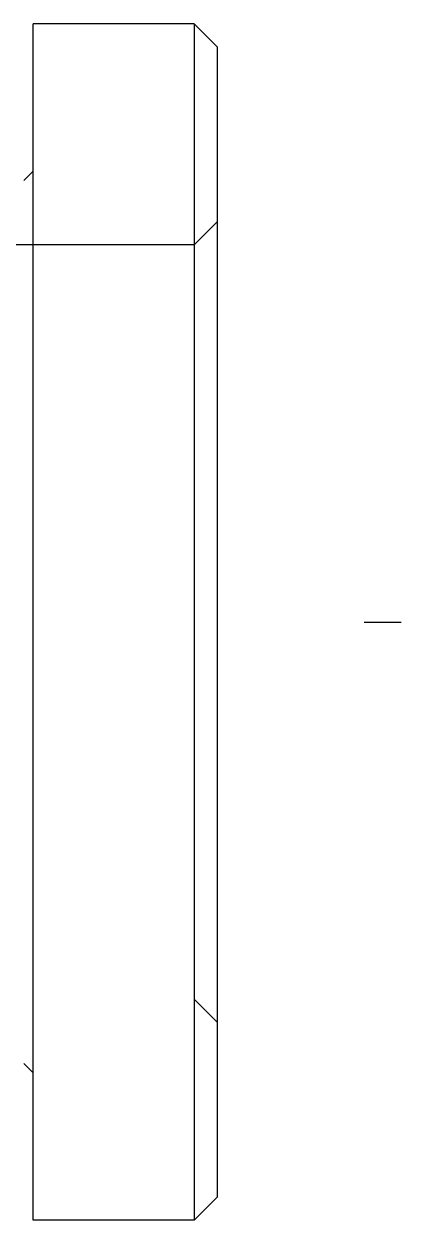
# Model space of a CAD drawing. Extents: x -35.3 to 52.3, y -45.8 to 8.8.
# Drawn here: x 21.5 to 25.6, y -6.5 to 6.5 of the extents above; entities that cross this region are included whole.
import ezdxf

# ---------------------------------------------------------------- set-up
doc = ezdxf.new("R2010")
doc.units = 0
doc.linetypes.add('CENTER', pattern=[50.8, 31.75, -6.35, 6.35, -6.35])
doc.linetypes.add('DASHED', pattern=[19.05, 12.7, -6.35])
doc.layers.get('0').update_dxf_attribs({"linetype": 'CONTINUOUS'})
doc.layers.add('CENTER', color=1, linetype='CENTER')

msp = doc.modelspace()

# ---------------------------------------------------------------- linework, layer by layer
at = {"color": 7, "linetype": 'CONTINUOUS'}
for p, q in [((21.6, -6.5), (21.6, 6.5)), ((23.35, 6.5), (21.6, 6.5)), ((23.35, 6.5), (23.35, -6.5)), ((23.35, 6.5), (23.6, 6.25)), ((23.6, 6.25), (23.6, -6.25)), ((21.5, 4.8), (21.6, 4.9)), ((21.5, -4.8), (21.6, -4.9)), ((23.35, -6.5), (23.6, -6.25)), ((23.35, -6.5), (21.6, -6.5))]:
    msp.add_line(p, q, dxfattribs=at)
at = {"color": 3, "linetype": 'DASHED'}
for p, q in [((23.6, 4.35), (23.35, 4.1)), ((23.35, 4.1), (5.8, 4.1)), ((5.8, -4.1), (23.35, -4.1)), ((23.35, -4.1), (23.6, -4.35))]:
    msp.add_line(p, q, dxfattribs=at)
at = {"layer": 'CENTER', "color": 1, "linetype": 'CENTER'}
for p, q in [((-25.6, 0), (25.6, 0)), ((-24.853, 0), (24.853, 0))]:
    msp.add_line(p, q, dxfattribs=at)

doc.saveas('drawing.dxf')
